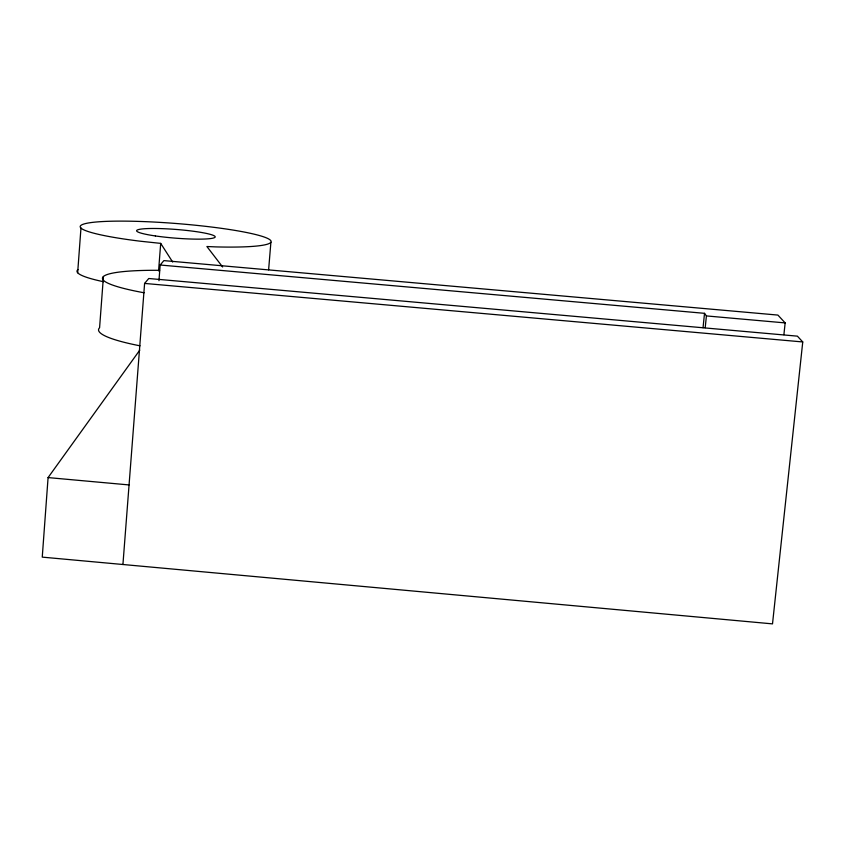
<?xml version="1.0" encoding="UTF-8"?>
<svg xmlns="http://www.w3.org/2000/svg" width="845" height="845" viewBox="0 0 845 845"><rect width="100%" height="100%" fill="white"/><g stroke="black" fill="none" stroke-linecap="round" stroke-linejoin="round"><path stroke-width="1.27" d="M139.763 350.157L48.081 477.583L42.25 557.13L772.51 623.874L802.75 341.95L797.395 336.152L148.762 278.501L144.601 283.424L122.926 564.502M77.655 272.755L80.972 227.96M103.439 276.484L99.583 327.754A110.537 16.224 4.5 0 0 140.006 345.816M158.564 270.96L160.698 243.381L140.238 241.205A95.728 10.605 4.5 0 1 98.833 221.791A95.728 10.605 4.5 0 1 249.708 233.167A95.728 10.605 4.5 0 1 215.57 246.888L206.888 246.508L222.626 266.978M158.955 280.698L160.17 265.013L163.898 260.609L777.907 315.079L785.153 322.906L783.896 334.715M268.615 269.83L270.886 242.346M703.04 327.723L704.519 313.326L160.17 265.013M705.205 327.723L706.409 315.924L704.519 313.326M706.409 315.924L785.153 322.906M144.601 283.424L802.75 341.95M48.081 477.583L129.063 484.935M160.698 243.381L172.676 262.056M103.512 281.712A95.538 12.094 4.5 0 1 77.972 269.608M144.104 292.771A110.79 14.238 4.6 0 1 159.631 270.315M155.364 235.945A39.398 4.362 4.5 0 0 215.169 237.012A39.398 4.362 4.5 0 0 157.181 228.509A39.398 4.362 4.5 0 0 155.364 235.945"/></g></svg>
